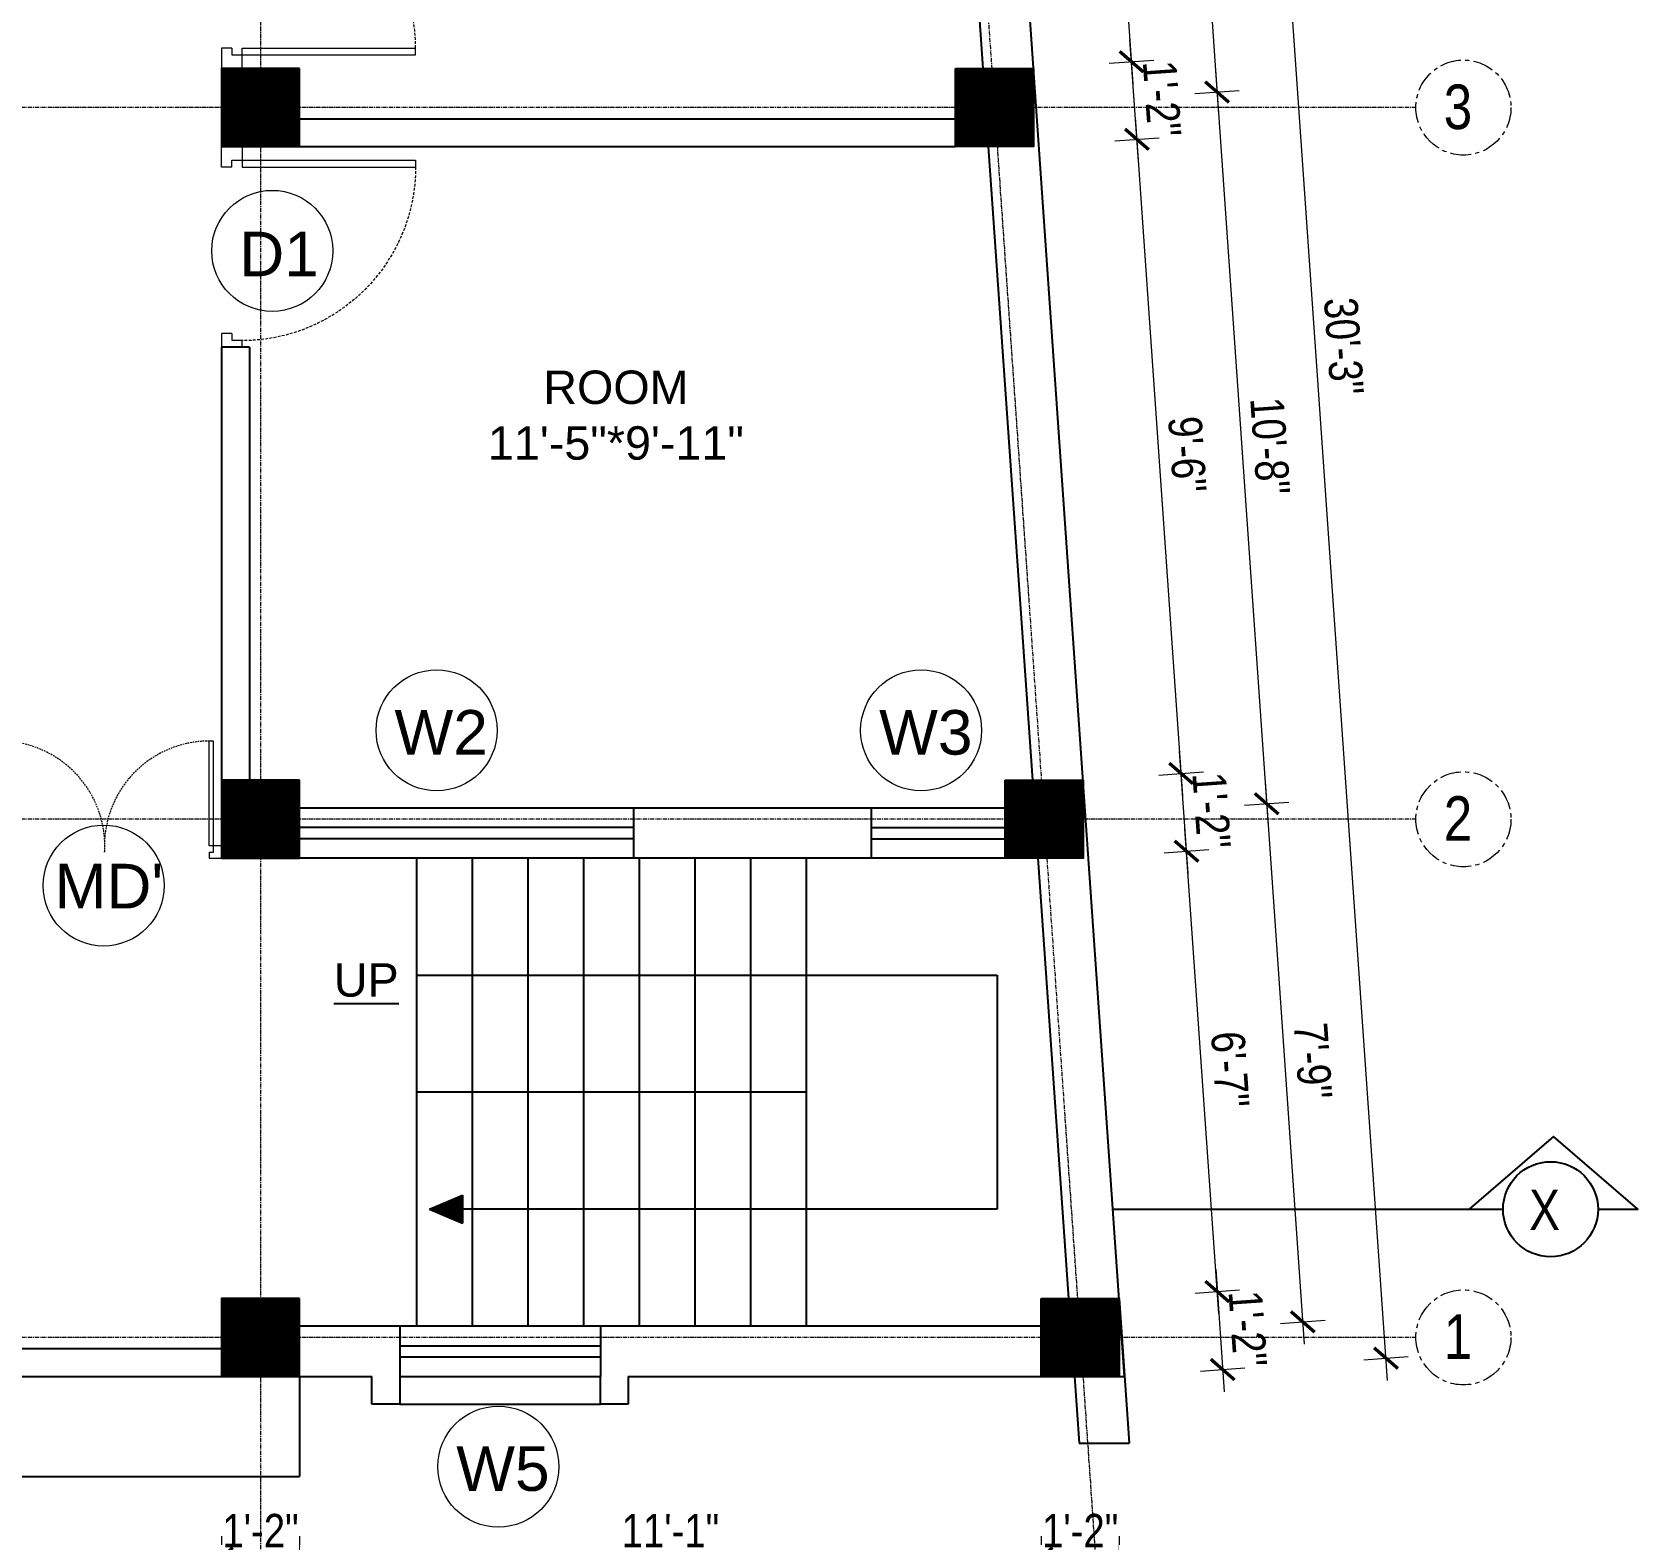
# Model space of a CAD drawing. Header units: inches. Extents: x -5142662 to -4941318, y -3361958 to -3160563.
# Drawn here: x -5010685.6 to -5010397.3, y -3260456.7 to -3260186.9 of the extents above; entities that cross this region are included whole.
import ezdxf

# ---------------------------------------------------------------- set-up
doc = ezdxf.new("R2010")
doc.units = ezdxf.units.IN
doc.header["$LTSCALE"] = 2
doc.header["$MEASUREMENT"] = 0
doc.header["$PDMODE"] = 34
doc.linetypes.add('CENTER', pattern=[2, 1.25, -0.25, 0.25, -0.25])
doc.linetypes.add('HIDDEN', pattern=[0.375, 0.25, -0.125])
doc.layers.get('0').update_dxf_attribs({"linetype": 'CONTINUOUS'})
doc.layers.get('DEFPOINTS').update_dxf_attribs({"color": 141, "linetype": 'CONTINUOUS'})
doc.layers.add('A-Hatch', color=7, linetype='CONTINUOUS')
for name, color, linetype, lineweight in [('Annotate-Lite.w', 177, 'CONTINUOUS', 9), ('Annotations-Bold.w', 177, 'CONTINUOUS', 13), ('DIM 1-100', 4, 'CONTINUOUS', 13), ('Door-Window.w', 4, 'CONTINUOUS', 15), ('TEXT', 181, 'CONTINUOUS', 25)]:
    doc.layers.add(name, color=color, linetype=linetype, lineweight=lineweight)
doc.styles.add('ARAIL', font='ARIALN.TTF')
doc.styles.add('arial.', font='arial.ttf')
doc.styles.add('gaurav', font='arial.ttf')
doc.styles.get("Standard").update_dxf_attribs({"font": 'ARIALN.TTF'})
doc.dimstyles.new('1 by 96', dxfattribs={"dimtxt": 6, "dimasz": 4, "dimexe": 4, "dimexo": 4, "dimgap": 2, "dimtad": 1, "dimdec": 0, "dimzin": 0, "dimdsep": 46, "dimlunit": 4, "dimtxsty": 'Standard', "dimblk": 'ARCHTICK', "dimcen": 0, "dimdle": 4, "dimadec": 0, "dimazin": 0, "dimtfac": 1, "dimtdec": 0, "dimtix": 1, "dimtofl": 0, "dimtmove": 1, "dimatfit": 3, "dimldrblk": 'ARCHTICK', "dimfxl": 4, "dimfxlon": 1, "dimtolj": 1, "dimtzin": 0, "dimlwd": -1, "dimlwe": -1, "dimarcsym": 0})
pattern_1 = [(45, (79981.29465, -1619.9974), (-0.0883883476483, 0.0883883476483), [])]

# ---------------------------------------------------------------- blocks, each defined once
blk = doc.blocks.new('FDFDRE')
at = {"ltscale": 3}
for p, q in [((165701.11, -58637.82), (165701.1, -58641.5)), ((165704.78, -58637.83), (165701.11, -58637.82)), ((165704.78, -58639.66), (165703.55, -58639.66)), ((165703.55, -58639.66), (165703.55, -58641.5)), ((165704.78, -58639.66), (165704.78, -58637.83)), ((165766.98, -58637.83), (165770.65, -58637.82)), ((165766.98, -58639.66), (165766.98, -58637.83)), ((165766.98, -58639.66), (165768.2, -58639.66)), ((165768.2, -58639.66), (165768.2, -58641.5)), ((165770.65, -58637.82), (165770.65, -58641.5)), ((165701.1, -58641.5), (165703.55, -58641.5)), ((165703.55, -58641.5), (165703.53, -58672.63)), ((165703.55, -58641.5), (165704.78, -58641.5)), ((165704.78, -58641.5), (165704.76, -58672.65)), ((165766.98, -58641.5), (165767, -58672.65)), ((165768.2, -58641.5), (165766.98, -58641.5)), ((165770.65, -58641.5), (165768.2, -58641.5)), ((165768.2, -58641.5), (165768.22, -58672.63)), ((165703.53, -58672.63), (165704.76, -58672.65)), ((165768.22, -58672.63), (165767, -58672.65))]:
    blk.add_line(p, q, dxfattribs=at)
at = {"layer": 'Door-Window.w', "color": 9, "linetype": 'HIDDEN', "lineweight": 18}
for centre, start, end in [((165704.78, -58641.5), 269.9618, 3.3835), ((165766.98, -58641.5), 176.6165, 270.0382)]:
    blk.add_arc(centre, 31.16, start, end, dxfattribs=at)
blk = doc.blocks.new('3-0')
at = {"ltscale": 3}
for p, q in [((11063.05, 10097.68), (11065.97, 10099.9)), ((11063.05, 10097.68), (11064.53, 10095.73)), ((11065.25, 10097.81), (11066.71, 10098.92)), ((11065.99, 10096.84), (11065.25, 10097.81)), ((11065.97, 10099.9), (11066.71, 10098.92)), ((11065.99, 10096.84), (11064.53, 10095.73)), ((11085.5, 10074.13), (11110.32, 10092.96)), ((11086.24, 10073.15), (11111.05, 10091.97)), ((11111.05, 10091.97), (11110.32, 10092.96)), ((11084.04, 10073.02), (11082.57, 10071.91)), ((11082.57, 10071.91), (11084.79, 10068.98)), ((11084.04, 10073.02), (11084.78, 10072.04)), ((11084.78, 10072.04), (11086.24, 10073.15)), ((11086.24, 10073.15), (11085.5, 10074.13)), ((11087.72, 10071.2), (11086.24, 10073.15)), ((11084.79, 10068.98), (11087.72, 10071.2))]:
    blk.add_line(p, q, dxfattribs=at)
at = {"layer": 'Door-Window.w', "color": 9, "linetype": 'HIDDEN', "lineweight": 18}
blk.add_arc((11085.5, 10074.13), 31.16, 37.1906, 127.1465, dxfattribs=at)
blk = doc.blocks.new('_ArchTick')
at = {"color": 0, "linetype": 'ByBlock', "const_width": 0.15}
blk.add_lwpolyline([(-0.5, -0.5), (0.5, 0.5)], dxfattribs=at)
blk = doc.blocks.new('*D888')
at = {"layer": 'DEFPOINTS', "color": 0, "ltscale": 0.5, "transparency": 16777216}
for p in [(-5010766.56, -3260428.23), (-5010651.56, -3260428.23), (-5010651.56, -3260460.93)]:
    blk.add_point(p, dxfattribs=at)
at = {"layer": 'DIM 1-100', "color": 0, "ltscale": 0.5, "transparency": 16777216}
for p, q in [((-5010766.56, -3260456.93), (-5010766.56, -3260464.93)), ((-5010651.56, -3260456.93), (-5010651.56, -3260464.93)), ((-5010770.56, -3260460.93), (-5010647.56, -3260460.93))]:
    blk.add_line(p, q, dxfattribs=at)
at = {"layer": 'DIM 1-100', "color": 0, "ltscale": 0.5, "transparency": 16777216, "xscale": 4, "yscale": 4, "zscale": 4, "rotation": 180}
blk.add_blockref('_ArchTick', (-5010766.56, -3260460.93), dxfattribs=at)
at = {"layer": 'DIM 1-100', "color": 0, "ltscale": 0.5, "transparency": 16777216, "xscale": 4, "yscale": 4, "zscale": 4}
blk.add_blockref('_ArchTick', (-5010651.56, -3260460.93), dxfattribs=at)
at = {"layer": 'DIM 1-100', "color": 0, "ltscale": 0.5, "transparency": 16777216, "insert": (-5010709.06, -3260455.87), "char_height": 6, "attachment_point": 5}
blk.add_mtext('\\A1;9\'-7"', dxfattribs=at)
blk = doc.blocks.new('*D889')
at = {"layer": 'DEFPOINTS', "color": 0, "ltscale": 0.5, "transparency": 16777216}
for p in [(-5010651.56, -3260428.23), (-5010637.56, -3260428.23), (-5010637.56, -3260460.93)]:
    blk.add_point(p, dxfattribs=at)
at = {"layer": 'DIM 1-100', "color": 0, "ltscale": 0.5, "transparency": 16777216}
for p, q in [((-5010651.56, -3260456.93), (-5010651.56, -3260464.93)), ((-5010637.56, -3260456.93), (-5010637.56, -3260464.93)), ((-5010655.56, -3260460.93), (-5010633.56, -3260460.93))]:
    blk.add_line(p, q, dxfattribs=at)
at = {"layer": 'DIM 1-100', "color": 0, "ltscale": 0.5, "transparency": 16777216, "xscale": 4, "yscale": 4, "zscale": 4, "rotation": 180}
blk.add_blockref('_ArchTick', (-5010651.56, -3260460.93), dxfattribs=at)
at = {"layer": 'DIM 1-100', "color": 0, "ltscale": 0.5, "transparency": 16777216, "xscale": 4, "yscale": 4, "zscale": 4}
blk.add_blockref('_ArchTick', (-5010637.56, -3260460.93), dxfattribs=at)
at = {"layer": 'DIM 1-100', "color": 0, "ltscale": 0.5, "transparency": 16777216, "insert": (-5010644.56, -3260455.92), "char_height": 6, "attachment_point": 5}
blk.add_mtext('\\A1;1\'-2"', dxfattribs=at)
blk = doc.blocks.new('*D890')
at = {"layer": 'DEFPOINTS', "color": 0, "ltscale": 0.5, "transparency": 16777216}
for p in [(-5010637.56, -3260428.23), (-5010504.41, -3260428.23), (-5010504.41, -3260460.93)]:
    blk.add_point(p, dxfattribs=at)
at = {"layer": 'DIM 1-100', "color": 0, "ltscale": 0.5, "transparency": 16777216}
for p, q in [((-5010637.56, -3260456.93), (-5010637.56, -3260464.93)), ((-5010504.41, -3260456.93), (-5010504.41, -3260464.93)), ((-5010641.56, -3260460.93), (-5010500.41, -3260460.93))]:
    blk.add_line(p, q, dxfattribs=at)
at = {"layer": 'DIM 1-100', "color": 0, "ltscale": 0.5, "transparency": 16777216, "xscale": 4, "yscale": 4, "zscale": 4, "rotation": 180}
blk.add_blockref('_ArchTick', (-5010637.56, -3260460.93), dxfattribs=at)
at = {"layer": 'DIM 1-100', "color": 0, "ltscale": 0.5, "transparency": 16777216, "xscale": 4, "yscale": 4, "zscale": 4}
blk.add_blockref('_ArchTick', (-5010504.41, -3260460.93), dxfattribs=at)
at = {"layer": 'DIM 1-100', "color": 0, "ltscale": 0.5, "transparency": 16777216, "insert": (-5010570.98, -3260455.92), "char_height": 6, "attachment_point": 5}
blk.add_mtext('\\A1;11\'-1"', dxfattribs=at)
blk = doc.blocks.new('*D891')
at = {"layer": 'DEFPOINTS', "color": 0, "ltscale": 0.5, "transparency": 16777216}
for p in [(-5010504.41, -3260428.23), (-5010490.41, -3260428.23), (-5010490.41, -3260460.93)]:
    blk.add_point(p, dxfattribs=at)
at = {"layer": 'DIM 1-100', "color": 0, "ltscale": 0.5, "transparency": 16777216}
for p, q in [((-5010504.41, -3260456.93), (-5010504.41, -3260464.93)), ((-5010490.41, -3260456.93), (-5010490.41, -3260464.93)), ((-5010508.41, -3260460.93), (-5010486.41, -3260460.93))]:
    blk.add_line(p, q, dxfattribs=at)
at = {"layer": 'DIM 1-100', "color": 0, "ltscale": 0.5, "transparency": 16777216, "xscale": 4, "yscale": 4, "zscale": 4, "rotation": 180}
blk.add_blockref('_ArchTick', (-5010504.41, -3260460.93), dxfattribs=at)
at = {"layer": 'DIM 1-100', "color": 0, "ltscale": 0.5, "transparency": 16777216, "xscale": 4, "yscale": 4, "zscale": 4}
blk.add_blockref('_ArchTick', (-5010490.41, -3260460.93), dxfattribs=at)
at = {"layer": 'DIM 1-100', "color": 0, "ltscale": 0.5, "transparency": 16777216, "insert": (-5010497.41, -3260455.92), "char_height": 6, "attachment_point": 5}
blk.add_mtext('\\A1;1\'-2"', dxfattribs=at)
blk = doc.blocks.new('*D892')
at = {"layer": 'DEFPOINTS', "color": 0, "ltscale": 0.5, "transparency": 16777216}
for p in [(-5010773.56, -3260421.23), (-5010644.56, -3260421.23), (-5010644.56, -3260470.86)]:
    blk.add_point(p, dxfattribs=at)
at = {"layer": 'DIM 1-100', "color": 0, "ltscale": 0.5, "transparency": 16777216}
for p, q in [((-5010773.56, -3260466.86), (-5010773.56, -3260474.86)), ((-5010644.56, -3260466.86), (-5010644.56, -3260474.86)), ((-5010777.56, -3260470.86), (-5010640.56, -3260470.86))]:
    blk.add_line(p, q, dxfattribs=at)
at = {"layer": 'DIM 1-100', "color": 0, "ltscale": 0.5, "transparency": 16777216, "xscale": 4, "yscale": 4, "zscale": 4, "rotation": 180}
blk.add_blockref('_ArchTick', (-5010773.56, -3260470.86), dxfattribs=at)
at = {"layer": 'DIM 1-100', "color": 0, "ltscale": 0.5, "transparency": 16777216, "xscale": 4, "yscale": 4, "zscale": 4}
blk.add_blockref('_ArchTick', (-5010644.56, -3260470.86), dxfattribs=at)
at = {"layer": 'DIM 1-100', "color": 0, "ltscale": 0.5, "transparency": 16777216, "insert": (-5010709.06, -3260465.8), "char_height": 6, "attachment_point": 5}
blk.add_mtext('\\A1;10\'-9"', dxfattribs=at)
blk = doc.blocks.new('*D893')
at = {"layer": 'DEFPOINTS', "color": 0, "ltscale": 0.5, "transparency": 16777216}
for p in [(-5010644.56, -3260421.23), (-5010497.41, -3260421.23), (-5010497.41, -3260470.86)]:
    blk.add_point(p, dxfattribs=at)
at = {"layer": 'DIM 1-100', "color": 0, "ltscale": 0.5, "transparency": 16777216}
for p, q in [((-5010644.56, -3260466.86), (-5010644.56, -3260474.86)), ((-5010497.41, -3260466.86), (-5010497.41, -3260474.86)), ((-5010648.56, -3260470.86), (-5010493.41, -3260470.86))]:
    blk.add_line(p, q, dxfattribs=at)
at = {"layer": 'DIM 1-100', "color": 0, "ltscale": 0.5, "transparency": 16777216, "xscale": 4, "yscale": 4, "zscale": 4, "rotation": 180}
blk.add_blockref('_ArchTick', (-5010644.56, -3260470.86), dxfattribs=at)
at = {"layer": 'DIM 1-100', "color": 0, "ltscale": 0.5, "transparency": 16777216, "xscale": 4, "yscale": 4, "zscale": 4}
blk.add_blockref('_ArchTick', (-5010497.41, -3260470.86), dxfattribs=at)
at = {"layer": 'DIM 1-100', "color": 0, "ltscale": 0.5, "transparency": 16777216, "insert": (-5010570.98, -3260465.8), "char_height": 6, "attachment_point": 5}
blk.add_mtext('\\A1;12\'-3"', dxfattribs=at)
blk = doc.blocks.new('*D894')
at = {"layer": 'DEFPOINTS', "color": 0, "ltscale": 0.5, "transparency": 16777216}
for p in [(-5010780.56, -3260428.23), (-5010489.44, -3260428.23), (-5010489.44, -3260481.7)]:
    blk.add_point(p, dxfattribs=at)
at = {"layer": 'DIM 1-100', "color": 0, "ltscale": 0.5, "transparency": 16777216}
for p, q in [((-5010780.56, -3260477.7), (-5010780.56, -3260485.7)), ((-5010489.44, -3260477.7), (-5010489.44, -3260485.7)), ((-5010784.56, -3260481.7), (-5010485.44, -3260481.7))]:
    blk.add_line(p, q, dxfattribs=at)
at = {"layer": 'DIM 1-100', "color": 0, "ltscale": 0.5, "transparency": 16777216, "xscale": 4, "yscale": 4, "zscale": 4, "rotation": 180}
blk.add_blockref('_ArchTick', (-5010780.56, -3260481.7), dxfattribs=at)
at = {"layer": 'DIM 1-100', "color": 0, "ltscale": 0.5, "transparency": 16777216, "xscale": 4, "yscale": 4, "zscale": 4}
blk.add_blockref('_ArchTick', (-5010489.44, -3260481.7), dxfattribs=at)
at = {"layer": 'DIM 1-100', "color": 0, "ltscale": 0.5, "transparency": 16777216, "insert": (-5010635, -3260476.64), "char_height": 6, "attachment_point": 5}
blk.add_mtext('\\A1;24\'-3"', dxfattribs=at)
blk = doc.blocks.new('*D895')
at = {"layer": 'DEFPOINTS', "color": 0, "ltscale": 0.5, "transparency": 16777216}
for p in [(-5010490.41, -3260414.23), (-5010489.44, -3260428.23), (-5010471.83, -3260427)]:
    blk.add_point(p, dxfattribs=at)
at = {"layer": 'DIM 1-100', "color": 0, "ltscale": 0.5, "transparency": 16777216}
for p, q in [((-5010473.09, -3260409.01), (-5010471.55, -3260430.99)), ((-5010476.8, -3260413.28), (-5010468.82, -3260412.72)), ((-5010475.82, -3260427.28), (-5010467.84, -3260426.72))]:
    blk.add_line(p, q, dxfattribs=at)
at = {"layer": 'DIM 1-100', "color": 0, "ltscale": 0.5, "transparency": 16777216, "xscale": 4, "yscale": 4, "zscale": 4}
for p, rotation in [((-5010472.81, -3260413), 93.98810611649257), ((-5010471.83, -3260427), 273.9881061164926)]:
    blk.add_blockref('_ArchTick', p, dxfattribs=dict(at, rotation=rotation))
at = {"layer": 'DIM 1-100', "color": 0, "ltscale": 0.5, "transparency": 16777216, "insert": (-5010467.32, -3260419.65), "char_height": 6, "attachment_point": 5, "rotation": 273.9881}
blk.add_mtext('\\A1;1\'-2"', dxfattribs=at)
blk = doc.blocks.new('*D896')
at = {"layer": 'DEFPOINTS', "color": 0, "ltscale": 0.5, "transparency": 16777216}
for p in [(-5010496.55, -3260335.23), (-5010478.32, -3260333.96), (-5010490.41, -3260414.23)]:
    blk.add_point(p, dxfattribs=at)
at = {"layer": 'DIM 1-100', "color": 0, "ltscale": 0.5, "transparency": 16777216}
for p, q in [((-5010472.53, -3260416.99), (-5010478.6, -3260329.97)), ((-5010482.31, -3260334.23), (-5010474.33, -3260333.68)), ((-5010476.8, -3260413.28), (-5010468.82, -3260412.72))]:
    blk.add_line(p, q, dxfattribs=at)
at = {"layer": 'DIM 1-100', "color": 0, "ltscale": 0.5, "transparency": 16777216, "xscale": 4, "yscale": 4, "zscale": 4}
for p, rotation in [((-5010478.32, -3260333.96), 93.98810609594732), ((-5010472.81, -3260413), 273.9881060959473)]:
    blk.add_blockref('_ArchTick', p, dxfattribs=dict(at, rotation=rotation))
at = {"layer": 'DIM 1-100', "color": 0, "ltscale": 0.5, "transparency": 16777216, "insert": (-5010470.51, -3260373.13), "char_height": 6, "attachment_point": 5, "rotation": 273.9881}
blk.add_mtext('\\A1;6\'-7"', dxfattribs=at)
blk = doc.blocks.new('*D897')
at = {"layer": 'DEFPOINTS', "color": 0, "ltscale": 0.5, "transparency": 16777216}
for p in [(-5010496.9, -3260321.23), (-5010479.29, -3260320), (-5010496.55, -3260335.23)]:
    blk.add_point(p, dxfattribs=at)
at = {"layer": 'DIM 1-100', "color": 0, "ltscale": 0.5, "transparency": 16777216}
for p, q in [((-5010478.04, -3260337.95), (-5010479.57, -3260316.01)), ((-5010483.28, -3260320.28), (-5010475.3, -3260319.72)), ((-5010482.31, -3260334.23), (-5010474.33, -3260333.68))]:
    blk.add_line(p, q, dxfattribs=at)
at = {"layer": 'DIM 1-100', "color": 0, "ltscale": 0.5, "transparency": 16777216, "xscale": 4, "yscale": 4, "zscale": 4}
for p, rotation in [((-5010479.29, -3260320), 93.98810609594732), ((-5010478.32, -3260333.96), 273.9881060959473)]:
    blk.add_blockref('_ArchTick', p, dxfattribs=dict(at, rotation=rotation))
at = {"layer": 'DIM 1-100', "color": 0, "ltscale": 0.5, "transparency": 16777216, "insert": (-5010473.81, -3260326.63), "char_height": 6, "attachment_point": 5, "rotation": 273.9881}
blk.add_mtext('\\A1;1\'-2"', dxfattribs=at)
blk = doc.blocks.new('*D898')
at = {"layer": 'DEFPOINTS', "color": 0, "ltscale": 0.5, "transparency": 16777216}
for p in [(-5010487.23, -3260206.17), (-5010505.8, -3260207.47), (-5010496.9, -3260321.23)]:
    blk.add_point(p, dxfattribs=at)
at = {"layer": 'DIM 1-100', "color": 0, "ltscale": 0.5, "transparency": 16777216}
for p, q in [((-5010479.01, -3260323.99), (-5010487.51, -3260202.18)), ((-5010491.22, -3260206.45), (-5010483.24, -3260205.89)), ((-5010483.28, -3260320.28), (-5010475.3, -3260319.72))]:
    blk.add_line(p, q, dxfattribs=at)
at = {"layer": 'DIM 1-100', "color": 0, "ltscale": 0.5, "transparency": 16777216, "xscale": 4, "yscale": 4, "zscale": 4}
for p, rotation in [((-5010487.23, -3260206.17), 93.98810609594732), ((-5010479.29, -3260320), 273.9881060959473)]:
    blk.add_blockref('_ArchTick', p, dxfattribs=dict(at, rotation=rotation))
at = {"layer": 'DIM 1-100', "color": 0, "ltscale": 0.5, "transparency": 16777216, "insert": (-5010478.21, -3260262.73), "char_height": 6, "attachment_point": 5, "rotation": 273.9881}
blk.add_mtext('\\A1;9\'-6"', dxfattribs=at)
blk = doc.blocks.new('*D899')
at = {"layer": 'DEFPOINTS', "color": 0, "ltscale": 0.5, "transparency": 16777216}
for p in [(-5010505.8, -3260193.47), (-5010488.2, -3260192.24), (-5010505.8, -3260207.47)]:
    blk.add_point(p, dxfattribs=at)
at = {"layer": 'DIM 1-100', "color": 0, "ltscale": 0.5, "transparency": 16777216}
for p, q in [((-5010486.95, -3260210.16), (-5010488.48, -3260188.25)), ((-5010492.19, -3260192.52), (-5010484.21, -3260191.96)), ((-5010491.22, -3260206.45), (-5010483.24, -3260205.89))]:
    blk.add_line(p, q, dxfattribs=at)
at = {"layer": 'DIM 1-100', "color": 0, "ltscale": 0.5, "transparency": 16777216, "xscale": 4, "yscale": 4, "zscale": 4}
for p, rotation in [((-5010488.2, -3260192.24), 93.98810609594732), ((-5010487.23, -3260206.17), 273.9881060959473)]:
    blk.add_blockref('_ArchTick', p, dxfattribs=dict(at, rotation=rotation))
at = {"layer": 'DIM 1-100', "color": 0, "ltscale": 0.5, "transparency": 16777216, "insert": (-5010482.71, -3260198.86), "char_height": 6, "attachment_point": 5, "rotation": 273.9881}
blk.add_mtext('\\A1;1\'-2"', dxfattribs=at)
blk = doc.blocks.new('*D900')
at = {"layer": 'DEFPOINTS', "color": 0, "ltscale": 0.5, "transparency": 16777216}
for p in [(-5010496.14, -3260078.33), (-5010514.72, -3260079.63), (-5010505.8, -3260193.47)]:
    blk.add_point(p, dxfattribs=at)
at = {"layer": 'DIM 1-100', "color": 0, "ltscale": 0.5, "transparency": 16777216}
for p, q in [((-5010487.92, -3260196.23), (-5010496.42, -3260074.34)), ((-5010500.13, -3260078.61), (-5010492.15, -3260078.06)), ((-5010492.19, -3260192.52), (-5010484.21, -3260191.96))]:
    blk.add_line(p, q, dxfattribs=at)
at = {"layer": 'DIM 1-100', "color": 0, "ltscale": 0.5, "transparency": 16777216, "xscale": 4, "yscale": 4, "zscale": 4}
for p, rotation in [((-5010496.14, -3260078.33), 93.98810609594732), ((-5010488.2, -3260192.24), 273.9881060959473)]:
    blk.add_blockref('_ArchTick', p, dxfattribs=dict(at, rotation=rotation))
at = {"layer": 'DIM 1-100', "color": 0, "ltscale": 0.5, "transparency": 16777216, "insert": (-5010487.12, -3260134.94), "char_height": 6, "attachment_point": 5, "rotation": 273.9881}
blk.add_mtext('\\A1;9\'-6"', dxfattribs=at)
blk = doc.blocks.new('*D904')
at = {"layer": 'DEFPOINTS', "color": 0, "ltscale": 0.5, "transparency": 16777216}
for p in [(-5010521.72, -3260072.63), (-5010472.84, -3260197.68), (-5010512.8, -3260200.47)]:
    blk.add_point(p, dxfattribs=at)
at = {"layer": 'DIM 1-100', "color": 0, "ltscale": 0.5, "transparency": 16777216}
for p, q in [((-5010482.04, -3260065.85), (-5010472.57, -3260201.67)), ((-5010485.75, -3260070.12), (-5010477.77, -3260069.56)), ((-5010476.83, -3260197.96), (-5010468.85, -3260197.4))]:
    blk.add_line(p, q, dxfattribs=at)
at = {"layer": 'DIM 1-100', "color": 0, "ltscale": 0.5, "transparency": 16777216, "xscale": 4, "yscale": 4, "zscale": 4}
for p, rotation in [((-5010481.76, -3260069.84), 93.98810611419698), ((-5010472.84, -3260197.68), 273.988106114197)]:
    blk.add_blockref('_ArchTick', p, dxfattribs=dict(at, rotation=rotation))
at = {"layer": 'DIM 1-100', "color": 0, "ltscale": 0.5, "transparency": 16777216, "insert": (-5010472.25, -3260133.41), "char_height": 6, "attachment_point": 5, "rotation": 273.9881}
blk.add_mtext('\\A1;10\'-8"', dxfattribs=at)
blk = doc.blocks.new('*D905')
at = {"layer": 'DEFPOINTS', "color": 0, "ltscale": 0.5, "transparency": 16777216}
for p in [(-5010512.8, -3260200.47), (-5010463.94, -3260325.44), (-5010503.9, -3260328.23)]:
    blk.add_point(p, dxfattribs=at)
at = {"layer": 'DIM 1-100', "color": 0, "ltscale": 0.5, "transparency": 16777216}
for p, q in [((-5010473.12, -3260193.69), (-5010463.66, -3260329.43)), ((-5010476.83, -3260197.96), (-5010468.85, -3260197.4)), ((-5010467.93, -3260325.72), (-5010459.95, -3260325.16))]:
    blk.add_line(p, q, dxfattribs=at)
at = {"layer": 'DIM 1-100', "color": 0, "ltscale": 0.5, "transparency": 16777216, "xscale": 4, "yscale": 4, "zscale": 4}
for p, rotation in [((-5010472.84, -3260197.68), 93.98810609594732), ((-5010463.94, -3260325.44), 273.9881060959473)]:
    blk.add_blockref('_ArchTick', p, dxfattribs=dict(at, rotation=rotation))
at = {"layer": 'DIM 1-100', "color": 0, "ltscale": 0.5, "transparency": 16777216, "insert": (-5010463.34, -3260261.21), "char_height": 6, "attachment_point": 5, "rotation": 273.9881}
blk.add_mtext('\\A1;10\'-8"', dxfattribs=at)
blk = doc.blocks.new('*D906')
at = {"layer": 'DEFPOINTS', "color": 0, "ltscale": 0.5, "transparency": 16777216}
for p in [(-5010503.9, -3260328.23), (-5010457.45, -3260418.44), (-5010497.41, -3260421.23)]:
    blk.add_point(p, dxfattribs=at)
at = {"layer": 'DIM 1-100', "color": 0, "ltscale": 0.5, "transparency": 16777216}
for p, q in [((-5010464.22, -3260321.45), (-5010457.18, -3260422.43)), ((-5010467.93, -3260325.72), (-5010459.95, -3260325.16)), ((-5010461.44, -3260418.72), (-5010453.46, -3260418.16))]:
    blk.add_line(p, q, dxfattribs=at)
at = {"layer": 'DIM 1-100', "color": 0, "ltscale": 0.5, "transparency": 16777216, "xscale": 4, "yscale": 4, "zscale": 4}
for p, rotation in [((-5010463.94, -3260325.44), 93.98810609594732), ((-5010457.45, -3260418.44), 273.9881060959473)]:
    blk.add_blockref('_ArchTick', p, dxfattribs=dict(at, rotation=rotation))
at = {"layer": 'DIM 1-100', "color": 0, "ltscale": 0.5, "transparency": 16777216, "insert": (-5010455.64, -3260371.59), "char_height": 6, "attachment_point": 5, "rotation": 273.9881}
blk.add_mtext('\\A1;7\'-9"', dxfattribs=at)
blk = doc.blocks.new('*D860')
at = {"layer": 'DEFPOINTS', "color": 0, "ltscale": 0.5, "transparency": 16777216}
for p in [(-5010467.79, -3260062.36), (-5010514.72, -3260065.63), (-5010489.44, -3260428.23)]:
    blk.add_point(p, dxfattribs=at)
at = {"layer": 'DIM 1-100', "color": 0, "ltscale": 0.5, "transparency": 16777216}
for p, q in [((-5010442.24, -3260428.95), (-5010468.07, -3260058.37)), ((-5010471.78, -3260062.64), (-5010463.8, -3260062.08)), ((-5010446.51, -3260425.23), (-5010438.52, -3260424.68))]:
    blk.add_line(p, q, dxfattribs=at)
at = {"layer": 'DIM 1-100', "color": 0, "ltscale": 0.5, "transparency": 16777216, "xscale": 4, "yscale": 4, "zscale": 4}
for p, rotation in [((-5010467.79, -3260062.36), 93.98810611425189), ((-5010442.51, -3260424.96), 273.9881061142519)]:
    blk.add_blockref('_ArchTick', p, dxfattribs=dict(at, rotation=rotation))
at = {"layer": 'DIM 1-100', "color": 0, "ltscale": 0.5, "transparency": 16777216, "insert": (-5010450.1, -3260243.3), "char_height": 6, "attachment_point": 5, "rotation": 273.9881}
blk.add_mtext('\\A1;30\'-3"', dxfattribs=at)

msp = doc.modelspace()

# ---------------------------------------------------------------- hatches: boundary and pattern name
at = {"layer": 'A-Hatch', "ltscale": 0.5}
h = msp.add_hatch(dxfattribs=at)
h.set_pattern_fill('ANSI31', color=256)
h.set_pattern_definition(pattern_1)
h.paths.add_polyline_path([(-5010637.56, -3260193.47), (-5010651.56, -3260193.47), (-5010651.56, -3260207.47), (-5010637.56, -3260207.47)])
h = msp.add_hatch(dxfattribs=at)
h.set_pattern_fill('ANSI31', color=256)
h.set_pattern_definition(pattern_1)
h.paths.add_polyline_path([(-5010505.8, -3260193.47), (-5010519.8, -3260193.47), (-5010519.8, -3260207.47), (-5010505.8, -3260207.47)])
h = msp.add_hatch(dxfattribs=at)
h.set_pattern_fill('ANSI31', color=256)
h.set_pattern_definition(pattern_1)
h.paths.add_polyline_path([(-5010637.56, -3260321.23), (-5010651.56, -3260321.23), (-5010651.56, -3260333.01), (-5010651.56, -3260333.01), (-5010651.56, -3260335.23), (-5010637.56, -3260335.23)])
h = msp.add_hatch(dxfattribs=at)
h.set_pattern_fill('ANSI31', color=256)
h.set_pattern_definition([(45, (79980.94606, -1619.9974), (-0.0883883476483, 0.0883883476483), [])])
h.paths.add_polyline_path([(-5010496.9, -3260321.23), (-5010510.9, -3260321.23), (-5010510.9, -3260335.23), (-5010496.9, -3260335.23)])
h = msp.add_hatch(dxfattribs=at)
h.set_pattern_fill('ANSI31', color=256)
h.set_pattern_definition([(45, (80652.15644, -1619.9974), (-0.0883883476483, 0.0883883476483), [])])
h.paths.add_polyline_path([(-5010614.22, -3260398.23), (-5010608.3, -3260400.74), (-5010608.3, -3260395.72)])
h = msp.add_hatch(dxfattribs=at)
h.set_pattern_fill('ANSI31', color=256)
h.set_pattern_definition(pattern_1)
h.paths.add_polyline_path([(-5010637.56, -3260414.23), (-5010651.56, -3260414.23), (-5010651.56, -3260428.23), (-5010637.56, -3260428.23)])
h = msp.add_hatch(dxfattribs=at)
h.set_pattern_fill('ANSI31', color=256)
h.set_pattern_definition(pattern_1)
h.paths.add_polyline_path([(-5010490.41, -3260414.23), (-5010504.41, -3260414.23), (-5010504.41, -3260428.23), (-5010490.41, -3260428.23)])

# ---------------------------------------------------------------- linework, layer by layer
at = {"ltscale": 0.5}
for p, q in [((-5010489.44, -3260428.23), (-5010515.97, -3260047.63)), ((-5010514.83, -3260193.47), (-5010522.76, -3260079.63)), ((-5010637.56, -3260202.47), (-5010519.8, -3260202.47)), ((-5010637.56, -3260207.47), (-5010519.8, -3260207.47)), ((-5010505.92, -3260321.23), (-5010513.85, -3260207.47)), ((-5010651.56, -3260243.47), (-5010651.56, -3260321.23)), ((-5010646.56, -3260243.47), (-5010651.56, -3260243.47)), ((-5010646.56, -3260243.47), (-5010646.56, -3260321.23)), ((-5010510.9, -3260326.23), (-5010637.56, -3260326.23)), ((-5010577.56, -3260335.23), (-5010577.56, -3260326.23)), ((-5010534.9, -3260335.23), (-5010534.9, -3260326.23)), ((-5010577.56, -3260329.73), (-5010637.56, -3260329.73)), ((-5010534.9, -3260329.73), (-5010510.9, -3260329.73)), ((-5010577.56, -3260331.73), (-5010637.56, -3260331.73)), ((-5010534.9, -3260331.73), (-5010510.9, -3260331.73)), ((-5010510.55, -3260335.23), (-5010637.56, -3260335.23)), ((-5010616.59, -3260335.23), (-5010616.59, -3260377.23)), ((-5010606.59, -3260335.23), (-5010606.59, -3260377.23)), ((-5010596.59, -3260335.23), (-5010596.59, -3260377.23)), ((-5010586.59, -3260335.23), (-5010586.59, -3260377.23)), ((-5010576.59, -3260335.23), (-5010576.59, -3260377.23)), ((-5010566.59, -3260335.23), (-5010566.59, -3260377.23)), ((-5010556.59, -3260335.23), (-5010556.59, -3260377.23)), ((-5010546.59, -3260335.23), (-5010546.59, -3260377.23)), ((-5010510.9, -3260335.23), (-5010534.9, -3260335.23)), ((-5010499.43, -3260414.23), (-5010504.94, -3260335.23)), ((-5010616.59, -3260356.23), (-5010512.31, -3260356.23)), ((-5010512.31, -3260356.23), (-5010512.31, -3260398.23)), ((-5010546.59, -3260377.23), (-5010616.59, -3260377.23)), ((-5010616.59, -3260377.23), (-5010616.59, -3260419.23)), ((-5010606.59, -3260377.23), (-5010606.59, -3260419.23)), ((-5010596.59, -3260377.23), (-5010596.59, -3260419.23)), ((-5010586.59, -3260377.23), (-5010586.59, -3260419.23)), ((-5010576.59, -3260377.23), (-5010576.59, -3260419.23)), ((-5010566.59, -3260377.23), (-5010566.59, -3260419.23)), ((-5010556.59, -3260377.23), (-5010556.59, -3260419.23)), ((-5010546.59, -3260377.23), (-5010546.59, -3260419.23)), ((-5010614.22, -3260398.23), (-5010608.3, -3260395.72)), ((-5010608.3, -3260395.72), (-5010608.3, -3260400.74)), ((-5010614.22, -3260398.23), (-5010608.3, -3260400.74)), ((-5010512.31, -3260398.23), (-5010608.3, -3260398.23)), ((-5010490.41, -3260414.23), (-5010488.6, -3260440.23)), ((-5010504.41, -3260419.23), (-5010637.56, -3260419.23)), ((-5010619.56, -3260419.23), (-5010619.56, -3260428.23)), ((-5010583.56, -3260419.23), (-5010583.56, -3260428.23)), ((-5010766.56, -3260423.23), (-5010651.56, -3260423.23)), ((-5010619.56, -3260422.73), (-5010583.56, -3260422.73)), ((-5010619.56, -3260424.73), (-5010583.56, -3260424.73)), ((-5010780.56, -3260428.23), (-5010624.56, -3260428.23)), ((-5010637.56, -3260428.23), (-5010637.56, -3260446.23)), ((-5010624.56, -3260433.23), (-5010624.56, -3260428.23)), ((-5010619.56, -3260428.23), (-5010583.56, -3260428.23)), ((-5010619.56, -3260428.23), (-5010583.56, -3260428.23)), ((-5010619.56, -3260428.23), (-5010619.56, -3260433.23)), ((-5010583.56, -3260433.23), (-5010583.56, -3260428.23)), ((-5010578.56, -3260428.23), (-5010489.44, -3260428.23)), ((-5010578.56, -3260428.23), (-5010578.56, -3260433.23)), ((-5010498.46, -3260428.23), (-5010497.62, -3260440.23)), ((-5010619.56, -3260433.23), (-5010624.56, -3260433.23)), ((-5010619.56, -3260433.23), (-5010583.56, -3260433.23)), ((-5010578.56, -3260433.23), (-5010583.56, -3260433.23)), ((-5010497.62, -3260440.23), (-5010488.6, -3260440.23)), ((-5010798.56, -3260446.23), (-5010637.56, -3260446.23))]:
    msp.add_line(p, q, dxfattribs=at)
for points in [[(-5010637.56, -3260193.47), (-5010651.56, -3260193.47), (-5010651.56, -3260207.47), (-5010637.56, -3260207.47)], [(-5010519.8, -3260193.47), (-5010505.8, -3260193.47), (-5010505.8, -3260207.47), (-5010519.8, -3260207.47)], [(-5010637.56, -3260321.23), (-5010651.56, -3260321.23), (-5010651.56, -3260335.23), (-5010637.56, -3260335.23)], [(-5010510.9, -3260321.23), (-5010496.9, -3260321.23), (-5010496.9, -3260335.23), (-5010510.9, -3260335.23)], [(-5010637.56, -3260414.23), (-5010651.56, -3260414.23), (-5010651.56, -3260428.23), (-5010637.56, -3260428.23)], [(-5010504.41, -3260414.23), (-5010490.41, -3260414.23), (-5010490.41, -3260428.23), (-5010504.41, -3260428.23)]]:
    msp.add_lwpolyline(points, close=True, dxfattribs=at)
at = {"layer": 'Annotate-Lite.w', "ltscale": 0.005}
for centre in [(-5010642.46, -3260226.19), (-5010612.96, -3260312.27), (-5010525.97, -3260312.27), (-5010672.73, -3260340.12), (-5010601.88, -3260444.43)]:
    msp.add_circle(centre, 10.86, dxfattribs=at)
at = {"layer": 'Annotations-Bold.w', "linetype": 'CENTER', "ltscale": 0.3}
for p, q in [((-5010530.36, -3259948.59), (-5010493.24, -3260481.05)), ((-5010644.56, -3259954.44), (-5010644.56, -3260482.55)), ((-5010437.14, -3260200.47), (-5010842.72, -3260200.47)), ((-5010437.14, -3260328.23), (-5010842.72, -3260328.23)), ((-5010437.14, -3260421.23), (-5010842.72, -3260421.23))]:
    msp.add_line(p, q, dxfattribs=at)
at = {"layer": 'Annotations-Bold.w', "linetype": 'CENTER', "ltscale": 1.5}
for centre in [(-5010428.61, -3260200.47), (-5010428.61, -3260328.23), (-5010428.61, -3260421.23)]:
    msp.add_circle(centre, 8.53, dxfattribs=at)
at = {"layer": 'TEXT'}
for points in [[(-5010404.43, -3260398.23), (-5010397.29, -3260398.23), (-5010412.43, -3260385.14), (-5010427.57, -3260398.23)], [(-5010491.53, -3260398.23), (-5010421.5, -3260398.23)]]:
    msp.add_lwpolyline(points, dxfattribs=at)
msp.add_circle((-5010412.97, -3260398.23), 8.53, dxfattribs=at)

# ---------------------------------------------------------------- block references
at = {"layer": 'Door-Window.w', "linetype": 'ByBlock', "yscale": 0.9997910037636757, "zscale": 0.9997910039624012}
for p, xscale, rotation in [((-5025565.29, -3261514.03), 0.9997910043702505, 322.809404789754), ((-5025565.29, -3258886.91), -0.9997910043702505, 217.190595210246)]:
    msp.add_blockref('3-0', p, dxfattribs=dict(at, xscale=xscale, rotation=rotation))
at = {"layer": 'Door-Window.w', "ltscale": 0.005, "xscale": 0.6039383709430695, "yscale": 0.6039383709430695, "zscale": 0.6039383709985556, "rotation": 180}
msp.add_blockref('FDFDRE', (-4910578.3, -3295748.86), dxfattribs=at)

# ---------------------------------------------------------------- texts
at = {"layer": 'Annotate-Lite.w', "ltscale": 0.005, "char_height": 8, "style": 'gaurav'}
for s, insert, attachment_point in [('D1', (-5010648.38, -3260230.75), 7), ('W2', (-5010620.51, -3260308.62), 1), ('W3', (-5010533.51, -3260308.62), 1), ("MD'", (-5010681.54, -3260336.22), 1), ('W5', (-5010609.43, -3260440.78), 1)]:
    msp.add_mtext_dynamic_manual_height_columns(s, width=8, gutter_width=100, heights=[0], dxfattribs=dict(at, insert=insert, attachment_point=attachment_point))
at = {"layer": 'Annotations-Bold.w', "linetype": 'CENTER', "ltscale": 1.5, "char_height": 8, "attachment_point": 1, "style": 'ARAIL'}
for s, insert in [('3', (-5010432.14, -3260196.33)), ('2', (-5010432.14, -3260324.09)), ('1', (-5010432.14, -3260417.09))]:
    msp.add_mtext_dynamic_manual_height_columns(s, width=6.5393, gutter_width=100, heights=[0], dxfattribs=dict(at, insert=insert))
at = {"layer": 'TEXT', "lineweight": -2, "insert": (-5010580.76, -3260255.72), "char_height": 6, "attachment_point": 5, "style": 'arial.'}
msp.add_mtext_dynamic_manual_height_columns('{\\W1;ROOM\\P11\'-5"*9\'-11"}', width=45.7314, gutter_width=30, heights=[0], dxfattribs=at)
at = {"layer": 'TEXT', "lineweight": -2, "insert": (-5010625.58, -3260357.11), "char_height": 6, "width": 127.5059, "attachment_point": 5, "style": 'arial.'}
msp.add_mtext('{\\LUP}', dxfattribs=at)
at = {"layer": 'TEXT', "insert": (-5010416.8, -3260394.73), "char_height": 7.2, "attachment_point": 1, "style": 'ARAIL'}
msp.add_mtext_dynamic_manual_height_columns('X', width=125.4648, gutter_width=90, heights=[0], dxfattribs=at)

# ---------------------------------------------------------------- dimensions: what is measured, and where the dimension line sits
at = {"layer": 'DIM 1-100', "ltscale": 0.5}
for p1, p2, distance, picture, middle in [((-5010489.44, -3260428.23), (-5010514.72, -3260065.63), -47.04, '*D860', (-5010450.1, -3260243.3)), ((-5010521.72, -3260072.63), (-5010512.8, -3260200.47), 40.06, '*D904', (-5010472.25, -3260133.41))]:
    dim = msp.add_aligned_dim(p1=p1, p2=p2, distance=distance, dimstyle='1 by 96', dxfattribs=at)
    dim.commit()
    dim.dimension.update_dxf_attribs({"geometry": picture, "text_midpoint": middle})
for base, p1, p2, picture, middle in [((-5010496.14, -3260078.33), (-5010505.8, -3260193.47), (-5010514.72, -3260079.63), '*D900', (-5010487.12, -3260134.94)), ((-5010463.94, -3260325.44), (-5010512.8, -3260200.47), (-5010503.9, -3260328.23), '*D905', (-5010463.34, -3260261.21)), ((-5010487.23, -3260206.17), (-5010496.9, -3260321.23), (-5010505.8, -3260207.47), '*D898', (-5010478.21, -3260262.73)), ((-5010457.45, -3260418.44), (-5010503.9, -3260328.23), (-5010497.41, -3260421.23), '*D906', (-5010455.64, -3260371.59)), ((-5010478.32, -3260333.96), (-5010490.41, -3260414.23), (-5010496.55, -3260335.23), '*D896', (-5010470.51, -3260373.13))]:
    dim = msp.add_linear_dim(base=base, p1=p1, p2=p2, angle=93.9881, dimstyle='1 by 96', dxfattribs=at)
    dim.commit()
    dim.dimension.update_dxf_attribs({"geometry": picture, "text_midpoint": middle})
for base, p1, p2, angle, picture, middle, dimtype in [((-5010488.2, -3260192.24), (-5010505.8, -3260207.47), (-5010505.8, -3260193.47), 93.9881, '*D899', (-5010487.71, -3260199.21), 160), ((-5010479.29, -3260320), (-5010496.55, -3260335.23), (-5010496.9, -3260321.23), 93.9881, '*D897', (-5010478.81, -3260326.98), 160), ((-5010471.83, -3260427), (-5010490.41, -3260414.23), (-5010489.44, -3260428.23), 273.9881, '*D895', (-5010472.32, -3260420), 161)]:
    dim = msp.add_linear_dim(base=base, p1=p1, p2=p2, angle=angle, dimstyle='1 by 96', dxfattribs=at)
    dim.commit()
    dim.dimension.update_dxf_attribs({"geometry": picture, "text_midpoint": middle, "dimtype": dimtype})
for base, p1, p2, picture, middle in [((-5010644.56, -3260470.86), (-5010773.56, -3260421.23), (-5010644.56, -3260421.23), '*D892', (-5010709.06, -3260465.8)), ((-5010497.41, -3260470.86), (-5010644.56, -3260421.23), (-5010497.41, -3260421.23), '*D893', (-5010570.98, -3260465.8)), ((-5010489.44, -3260481.7), (-5010780.56, -3260428.23), (-5010489.44, -3260428.23), '*D894', (-5010635, -3260476.64)), ((-5010651.56, -3260460.93), (-5010766.56, -3260428.23), (-5010651.56, -3260428.23), '*D888', (-5010709.06, -3260455.87)), ((-5010504.41, -3260460.93), (-5010637.56, -3260428.23), (-5010504.41, -3260428.23), '*D890', (-5010570.98, -3260455.92))]:
    dim = msp.add_linear_dim(base=base, p1=p1, p2=p2, dimstyle='1 by 96', dxfattribs=at)
    dim.commit()
    dim.dimension.update_dxf_attribs({"geometry": picture, "text_midpoint": middle})
for base, p1, p2, picture, middle in [((-5010637.56, -3260460.93), (-5010651.56, -3260428.23), (-5010637.56, -3260428.23), '*D889', (-5010644.56, -3260460.93)), ((-5010490.41, -3260460.93), (-5010504.41, -3260428.23), (-5010490.41, -3260428.23), '*D891', (-5010497.41, -3260460.93))]:
    dim = msp.add_linear_dim(base=base, p1=p1, p2=p2, dimstyle='1 by 96', dxfattribs=at)
    dim.commit()
    dim.dimension.update_dxf_attribs({"geometry": picture, "text_midpoint": middle, "dimtype": 160})

doc.saveas('drawing.dxf')
